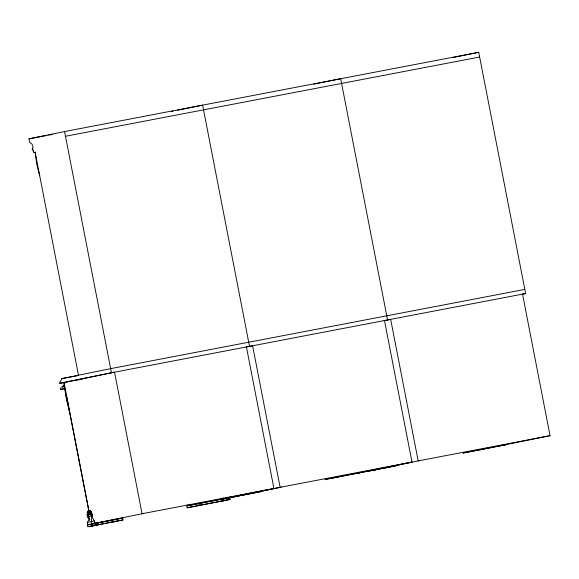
<?xml version="1.0" encoding="UTF-8"?>
<svg xmlns="http://www.w3.org/2000/svg" width="579" height="579" viewBox="0 0 579 579"><rect width="100%" height="100%" fill="white"/><g stroke="black" fill="none" stroke-linecap="round" stroke-linejoin="round"><path stroke-width="0.87" d="M89.687 511.764C89.477 510.454 91.127 510.729 91.316 511.981L90.968 512.053A1.136 0.557 79.2 0 0 91.8 513.262L91.974 514.152A0.803 0.391 79.2 0 1 92.51 514.861A0.803 0.391 79.2 0 1 92.278 515.73A5.254 2.562 79.2 0 0 94.5 520.991L94.956 523.351L91.866 523.944L91.41 521.585L91.663 518.039L90.939 514.347M88.109 515.563L88.254 515.245A1.057 1.049 76.4 0 0 88.203 514.557M89.868 513.609L89.94 512.249L87.219 512.799L87.132 512.357L91.229 511.539M88.232 516.953L88.008 517.923L88.942 518.35A4.893 4.856 76.4 0 1 89.369 520.456M87.639 513.935L88.022 513.334A1.057 1.049 76.4 0 0 87.979 512.654M93.979 523.691L87.704 524.791L87.248 522.432L89 519.631A4.893 4.856 76.4 0 0 88.717 516.439L92.278 515.73M87.892 523.944L87.472 524.335L87.936 526.695L94.203 525.594L123.001 519.935L122.545 517.575M61.07 387.546L60.817 387.858A3.539 3.517 76.4 0 0 60.549 388.893L60.643 389.385L65.441 388.545M63.755 385.086L63.531 385.643M62.192 386.613L61.967 387.17L64.616 386.634M62.973 385.853L62.749 386.41L64.522 386.048M204.358 504.497L187.183 507.805L186.72 505.445L187.263 505.033M88.406 514.861L87.711 515.817L88.717 516.446M204.575 502.485L186.952 505.901L200.385 503.202M342.63 476.068L325.007 479.484L361.795 472.29M480.686 449.651L463.07 453.067L476.495 450.368M35.732 152.205L34.002 152.509L33.054 151.322C35.102 150.678 31.729 150.106 32.163 149.208C34.653 149.635 31.005 148.13 33.003 147.392C33.061 145.228 31.679 143.107 29.638 142.362L28.95 138.822L64.566 131.556L478.739 52.305L525.623 293.531L522.142 294.241M171.348 111.523L173.085 111.168M177.435 110.278L202.621 105.139L249.513 346.358M313.753 84.216L320.701 82.797M322.438 82.442L340.676 78.722L387.568 319.948M452.677 57.625L457.019 56.735M458.756 56.38L478.739 52.305M34.002 152.509L35.145 152.277L78.483 375.214M64.906 382.422L59.811 383.32A2.569 1.252 79.2 0 1 59.782 382.647L60.267 381.3A3.365 1.643 79.2 0 1 60.571 381.199L61.823 378.615L110.654 368.649L524.827 289.399M59.811 383.32L111.45 372.775L525.623 293.531M68.583 406.096L65.615 394.487L63.994 382.502L114.548 372.188L142.058 513.739L273.932 488.502L246.422 346.951M246.024 347.074L252.603 345.772L280.113 487.323L220.295 499.409L269.119 489.443M384.08 320.657L390.659 319.355L418.176 460.906L550.05 435.669L522.533 294.118M60.643 389.385L65.065 388.487M87.451 512.212A0.731 0.724 76.4 0 0 87.733 511.322L90.708 510.729M91.974 514.152L87.139 515.107L86.966 514.224L91.8 513.262M88.753 516.729L87.371 517.011L87.197 516.128L88.58 515.846M87.248 522.432L94.5 520.991M87.704 524.791L143.426 513.493M109.344 520.731L122.777 518.031L96.324 523.112M186.72 505.445L188.443 505.098M232.657 497.05L281.481 487.077M87.936 526.695L98.278 524.661L97.815 522.301M247.399 494.314L260.832 491.614L234.379 496.695M109.576 522.634L118.188 520.876M329.82 478.544L338.44 476.785M187.183 507.805L200.609 505.105M384.478 320.534L411.995 462.085L358.35 472.992L361.441 472.406M220.527 501.313L223.972 500.611L223.451 497.954M419.543 460.66L367.622 471.219L398.888 465.198L372.442 470.278M223.617 500.726L230.153 499.431L229.697 497.071M385.455 467.897L394.075 466.138M550.05 435.669L496.413 446.575L499.503 445.989M96.983 523.098L99.986 522.497L91.511 524.053L110.712 520.492M203.685 502.702L232.034 497.274M341.74 476.285L376.097 469.663L371.429 470.481M479.803 449.869L506.039 444.694L502.948 445.287M203.917 504.606L225.991 500.278M46.906 135.464L28.95 138.822M48.679 135.124L52.226 134.444M65.485 136.275L479.651 57.024M77.289 375.764L61.823 378.615M74.546 380.577L76.551 380.179M77.673 379.962L82.102 379.115M91.316 511.981L89.665 512.299L89.579 511.858M280.113 487.323L411.995 462.085M199.017 503.441L223.74 498.707M226.83 498.114L233.011 496.934M364.886 471.697L371.074 470.517M475.127 450.607L499.858 445.873M248.767 494.075L229.566 497.636L238.041 496.08L233.373 496.898M123.001 519.935L91.743 525.956L97.207 525.001M230.153 499.431L199.241 505.344L198.937 503.773M87.719 511.322L89.361 511.04M89.803 513.645L89.911 514.543M39.734 175.864L36.774 164.255L35.145 152.277M69.61 412.132L66.65 400.523L65.029 388.538L65.716 392.07M226.541 497.361L227.062 500.024M64.566 131.556L111.45 372.775M94.724 522.895L95.188 525.254M91.634 523.488L92.097 525.848M63.994 382.502L88.985 511.076M64.226 384.413L64.32 384.883M66.571 396.477L88.876 511.221M87.357 514.261L87.443 514.702M87.957 513.226A0.731 0.724 76.4 0 1 87.914 513.87"/></g></svg>
